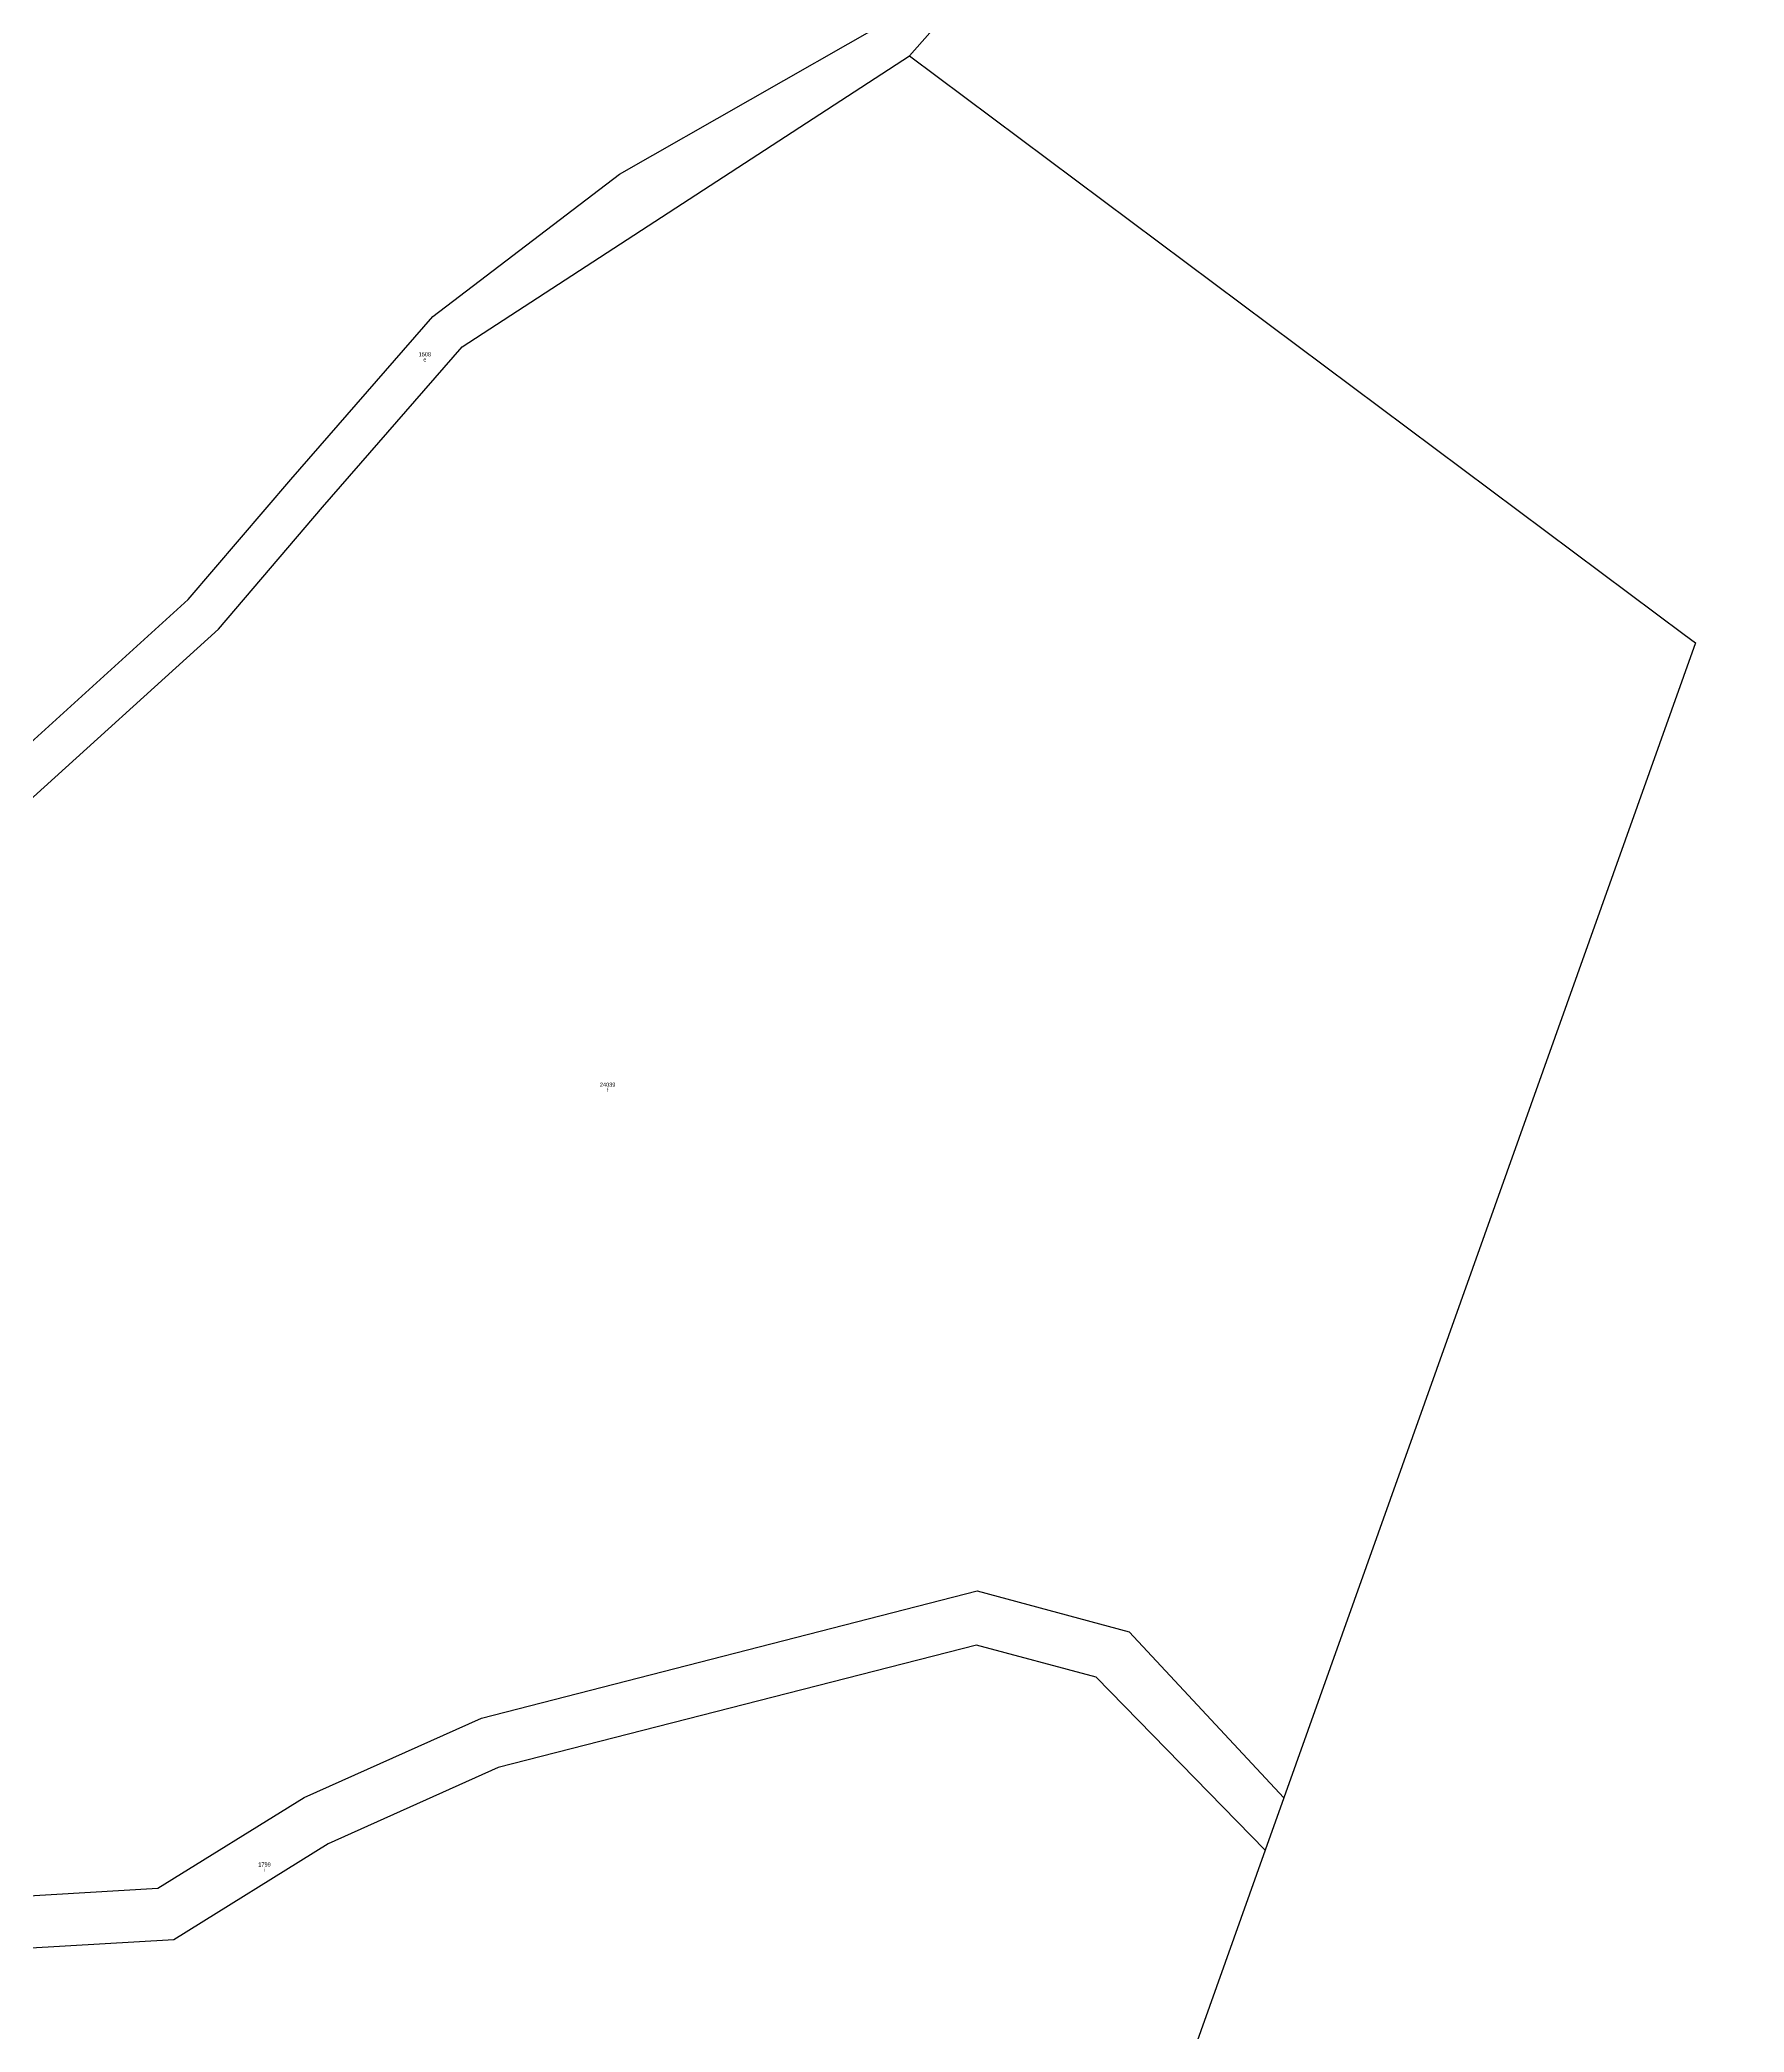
# Model space of a CAD drawing. Header units: metres. Extents: x 482721 to 483773, y 4630440 to 4631301.
# Drawn here: x 483605.5 to 483773, y 4630899.6 to 4631095.4 of the extents above; entities that cross this region are included whole.
import ezdxf
from ezdxf.enums import TextEntityAlignment as Align

# ---------------------------------------------------------------- set-up
doc = ezdxf.new("R2010")
doc.units = ezdxf.units.M

msp = doc.modelspace()

# ---------------------------------------------------------------- linework, layer by layer
at = {"layer": 'PG-LI'}
for p, q in [((483647.001, 4631065.215), (483690.981, 4631093.8145)), ((483712.58, 4630938.934), (483727.77, 4630922.604))]:
    msp.add_line(p, q, dxfattribs=at)
for points in [[(483500.82, 4630956.406), (483518.27, 4630965.5655), (483546.16, 4630978.7055), (483568.23, 4630991.7755), (483578.18, 4630998.6255), (483600.9605, 4631023.005), (483620.0905, 4631040.375), (483630.1605, 4631052.175), (483644.131, 4631068.205), (483662.493, 4631082.181), (483688.2205, 4631096.846), (483770.302, 4631189.664)], [(483577.09, 4630992.8555), (483580.87, 4630995.455), (483603.8505, 4631020.045), (483623.0605, 4631037.475), (483633.2805, 4631049.465), (483647.001, 4631065.215)], [(483534.0595, 4630933.7055), (483544.2295, 4630926.4855), (483556.9295, 4630914.8255), (483590.0595, 4630912.145), (483617.1195, 4630913.725), (483631.48, 4630922.6545), (483648.9, 4630930.4545), (483697.64, 4630942.9545), (483712.58, 4630938.934)], [(483725.94, 4630917.464), (483709.34, 4630934.464), (483697.57, 4630937.6345), (483650.55, 4630925.5845), (483633.8595, 4630918.0845), (483618.6695, 4630908.655), (483589.9695, 4630906.985), (483554.7395, 4630909.8255)]]:
    msp.add_lwpolyline(points, dxfattribs=at)
at = {"layer": 'PG-LP'}
for p, q in [((483727.77, 4630922.604), (483725.94, 4630917.464)), ((483725.94, 4630917.464), (483707.6295, 4630866.104))]:
    msp.add_line(p, q, dxfattribs=at)
for points in [[(483770.302, 4631189.664), (483773.0125, 4631187.091), (483770.522, 4631184.304), (483744.4215, 4631154.504), (483739.247, 4631148.629), (483738.3715, 4631147.6345), (483732.2815, 4631140.7245), (483726.7415, 4631134.4345), (483712.7415, 4631118.5145), (483706.0415, 4631110.6245), (483701.721, 4631106.0045), (483699.351, 4631103.4045), (483698.241, 4631102.0645), (483690.981, 4631093.8145)], [(483690.981, 4631093.8145), (483767.111, 4631036.954), (483768.231, 4631036.114), (483727.77, 4630922.604)]]:
    msp.add_lwpolyline(points, dxfattribs=at)

# ---------------------------------------------------------------- texts
at = {"layer": 'PG-AA'}
for s, p in [('e', (483643.35, 4631064.16)), ('f', (483661.31, 4630992.38)), ('i', (483627.59, 4630915.75))]:
    msp.add_text(s, height=0.4, dxfattribs=at).set_placement(p, align=Align.TOP_CENTER)
at = {"layer": 'PG-AS'}
for s, p in [('1508', (483643.35, 4631064.16)), ('24039', (483661.31, 4630992.38)), ('1799', (483627.59, 4630915.75))]:
    msp.add_text(s, height=0.4, dxfattribs=at).set_placement(p, align=Align.BOTTOM_CENTER)

doc.saveas('drawing.dxf')
